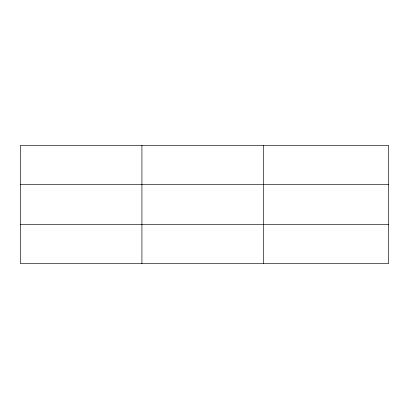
<?xml version="1.0" encoding="UTF-8"?>
<svg xmlns="http://www.w3.org/2000/svg" width="409" height="409" viewBox="0 0 409 409"><rect width="100%" height="100%" fill="white"/><g stroke="black" fill="none" stroke-linecap="round" stroke-linejoin="round"><path stroke-width="0.61" d="M141.923 145.359L141.923 263.641M263.396 145.359L263.396 263.641M388.55 184.393L388.55 145.359L20.45 145.359L20.45 263.641L388.55 263.641L388.55 184.393L20.45 184.393M20.45 224.607L388.55 224.607"/></g></svg>
